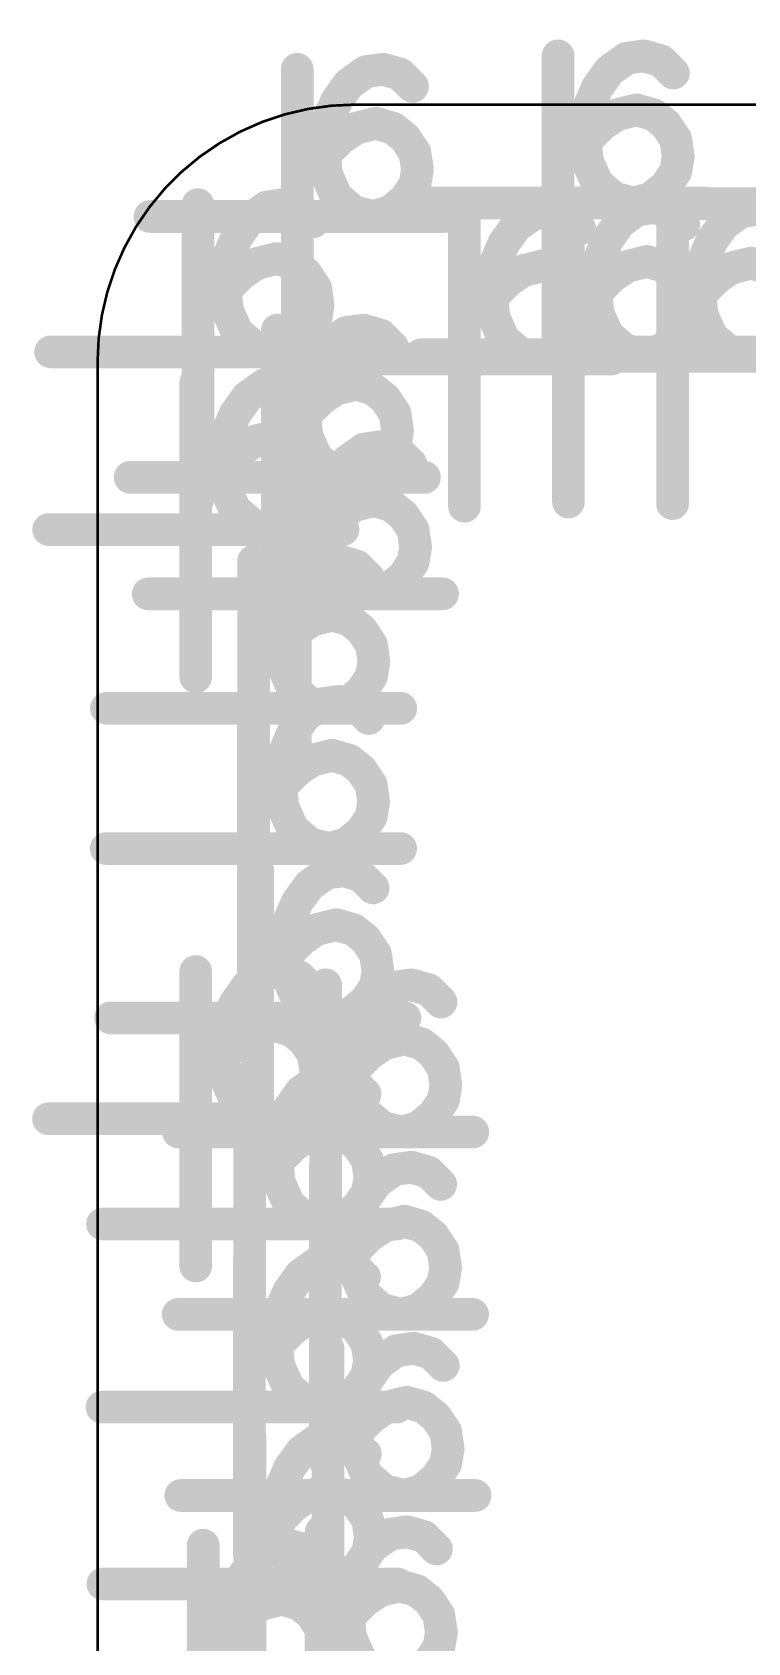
# Model space of a CAD drawing. Header units: millimetres. Extents: x 3362 to 3827, y -139 to 191.
# Drawn here: x 3529.1 to 3531.88, y 20.09 to 26.34 of the extents above; entities that cross this region are included whole.
import ezdxf

# ---------------------------------------------------------------- set-up
doc = ezdxf.new("R2010")
doc.units = ezdxf.units.MM
doc.header["$LTSCALE"] = 23.1
doc.layers.get('0').update_dxf_attribs({"linetype": 'CONTINUOUS'})

# ---------------------------------------------------------------- blocks, each defined once
blk = doc.blocks.new('PAD_R1')
at = {"const_width": 0.5}
blk.add_lwpolyline([(0.25, 0, 1), (-0.25, 0, 1)], format="xyb", close=True, dxfattribs=at)

msp = doc.modelspace()

# ---------------------------------------------------------------- linework, layer by layer
for points, const_width in [([(3531.43, 26.3068), (3531.4477, 26.1811)], 0.0672), ([(3531.5229, 26.3002), (3531.4881, 26.1781)], 0.0695), ([(3530.1262, 26.1966), (3530.1262, 25.0536)], 0.127), ([(3530.4173, 26.2548), (3530.435, 26.129)], 0.0672), ([(3530.5102, 26.2481), (3530.4754, 26.126)], 0.0695), ([(3531.1389, 26.2487), (3531.1389, 25.1057)], 0.127), ([(3531.3353, 26.267), (3531.4091, 26.1637)], 0.0821), ([(3531.6077, 26.2506), (3531.5179, 26.1608)], 0.0675), ([(3530.3226, 26.215), (3530.3964, 26.1116)], 0.0821), ([(3530.595, 26.1986), (3530.5052, 26.1087)], 0.0675), ([(3531.2633, 26.1951), (3531.3667, 26.1213)], 0.0818), ([(3530.2506, 26.143), (3530.354, 26.0693)], 0.0818), ([(3531.2186, 26.1166), (3531.3353, 26.0665)], 0.0727), ([(3530.2059, 26.0646), (3530.3226, 26.0144)], 0.0727), ([(3530.3775, 26.0391), (3530.4083, 25.9159)], 0.0785), ([(3530.4818, 26.0386), (3530.447, 25.9164)], 0.0695), ([(3531.3037, 26.0538), (3531.3741, 25.9482)], 0.0687), ([(3531.3902, 26.0912), (3531.421, 25.968)], 0.0785), ([(3531.4945, 26.0906), (3531.4597, 25.9685)], 0.0695), ([(3531.574, 26.0505), (3531.4945, 25.9515)], 0.0609), ([(3530.1814, 25.9785), (3530.3069, 25.9592)], 0.0754), ([(3530.291, 26.0018), (3530.3614, 25.8961)], 0.0687), ([(3530.5613, 25.9985), (3530.4818, 25.8994)], 0.0609), ([(3531.1865, 25.9811), (3531.312, 25.9618)], 0.0754), ([(3531.1941, 26.0305), (3531.3196, 26.0112)], 0.0754), ([(3531.232, 25.9934), (3531.3218, 25.9036)], 0.0945), ([(3531.6299, 25.9886), (3531.5242, 25.9182)], 0.0687), ([(3530.1738, 25.929), (3530.2993, 25.9097)], 0.0754), ([(3530.2193, 25.9414), (3530.3091, 25.8516)], 0.0945), ([(3530.6172, 25.9365), (3530.5115, 25.8661)], 0.0687), ([(3530.1725, 25.8282), (3530.2988, 25.841)], 0.0955), ([(3531.1852, 25.8803), (3531.3115, 25.8931)], 0.0955), ([(3531.6638, 25.9005), (3531.5381, 25.8823)], 0.0675), ([(3530.6511, 25.8484), (3530.5254, 25.8302)], 0.0675), ([(3531.2142, 25.7705), (3531.3303, 25.822)], 0.0939), ([(3531.6299, 25.7371), (3531.5242, 25.8075)], 0.0687), ([(3531.6635, 25.8188), (3531.5383, 25.84)], 0.058), ([(3530.0317, 25.7292), (3530.0495, 25.6035)], 0.0672), ([(3530.2015, 25.7184), (3530.3176, 25.77)], 0.0939), ([(3530.2707, 25.6245), (3530.3533, 25.721)], 0.0879), ([(3530.6172, 25.685), (3530.5115, 25.7554)], 0.0687), ([(3530.6508, 25.7668), (3530.5256, 25.7879)], 0.058), ([(3531.2834, 25.6765), (3531.366, 25.773)], 0.0879), ([(3531.3808, 25.6251), (3531.4116, 25.7483)], 0.0785), ([(3531.485, 25.6256), (3531.4501, 25.7477)], 0.0692), ([(3531.57, 25.6711), (3531.4888, 25.7688)], 0.0743), ([(3529.7406, 25.6711), (3529.7406, 24.5281)], 0.127), ([(3529.937, 25.6894), (3530.0108, 25.5861)], 0.0821), ([(3530.1247, 25.7226), (3530.0898, 25.6005)], 0.0695), ([(3530.2094, 25.673), (3530.1196, 25.5832)], 0.0675), ([(3530.3681, 25.573), (3530.3989, 25.6962)], 0.0785), ([(3530.4723, 25.5736), (3530.4374, 25.6956)], 0.0692), ([(3530.5573, 25.619), (3530.4761, 25.7167)], 0.0743), ([(3531.7104, 25.6772), (3530.5674, 25.6772)], 0.127), ([(3530.7757, 25.6436), (3530.7757, 24.5006)], 0.127), ([(3530.972, 25.662), (3531.0459, 25.5587)], 0.0821), ([(3531.0668, 25.7018), (3531.0845, 25.576)], 0.0672), ([(3531.1597, 25.6952), (3531.1249, 25.573)], 0.0695), ([(3531.1795, 25.6601), (3531.1795, 24.5171)], 0.127), ([(3531.3759, 25.6785), (3531.4497, 25.5752)], 0.0821), ([(3532.6299, 25.6749), (3531.4869, 25.6749)], 0.127), ([(3531.4706, 25.7183), (3531.4884, 25.5926)], 0.0672), ([(3531.5636, 25.7117), (3531.5288, 25.5895)], 0.0695), ([(3531.5836, 25.6535), (3531.5836, 24.5105)], 0.127), ([(3531.6483, 25.6621), (3531.5585, 25.5723)], 0.0675), ([(3531.78, 25.6719), (3531.8539, 25.5686)], 0.0821), ([(3531.8747, 25.7117), (3531.8925, 25.586)], 0.0672), ([(3530.6977, 25.6251), (3529.5547, 25.6251)], 0.127), ([(3529.8651, 25.6175), (3529.9684, 25.5437)], 0.0818), ([(3531.2445, 25.6456), (3531.1547, 25.5558)], 0.0675), ([(3531.304, 25.6066), (3531.4074, 25.5328)], 0.0818), ([(3531.7081, 25.6), (3531.8115, 25.5262)], 0.0818), ([(3529.8203, 25.539), (3529.937, 25.4889)], 0.0727), ([(3530.9001, 25.5901), (3531.0035, 25.5163)], 0.0818), ([(3529.9054, 25.4762), (3529.9759, 25.3706)], 0.0687), ([(3529.9919, 25.5136), (3530.0227, 25.3904)], 0.0785), ([(3530.0962, 25.513), (3530.0614, 25.3909)], 0.0695), ([(3530.8554, 25.5116), (3530.9721, 25.4614)], 0.0727), ([(3531.027, 25.4861), (3531.0578, 25.3629)], 0.0785), ([(3531.1313, 25.4856), (3531.0964, 25.3635)], 0.0695), ([(3531.2592, 25.5281), (3531.3759, 25.478)], 0.0727), ([(3531.4308, 25.5027), (3531.4616, 25.3795)], 0.0785), ([(3531.5351, 25.5021), (3531.5003, 25.38)], 0.0695), ([(3531.6633, 25.5215), (3531.78, 25.4714)], 0.0727), ([(3531.8349, 25.4961), (3531.8657, 25.3729)], 0.0785), ([(3531.9393, 25.4955), (3531.9044, 25.3734)], 0.0695), ([(3529.7958, 25.4529), (3529.9214, 25.4336)], 0.0754), ([(3529.8338, 25.4158), (3529.9236, 25.3261)], 0.0945), ([(3530.1757, 25.4729), (3530.0962, 25.3739)], 0.0609), ([(3530.2316, 25.411), (3530.1259, 25.3406)], 0.0687), ([(3530.8309, 25.4255), (3530.9564, 25.4062)], 0.0754), ([(3530.9405, 25.4488), (3531.0109, 25.3431)], 0.0687), ([(3531.2107, 25.4455), (3531.1313, 25.3464)], 0.0609), ([(3531.2347, 25.442), (3531.3603, 25.4227)], 0.0754), ([(3531.2727, 25.4049), (3531.3625, 25.3151)], 0.0945), ([(3531.3443, 25.4653), (3531.4148, 25.3596)], 0.0687), ([(3531.6146, 25.462), (3531.5351, 25.3629)], 0.0609), ([(3531.6388, 25.4354), (3531.7644, 25.4161)], 0.0754), ([(3531.6768, 25.3983), (3531.7666, 25.3085)], 0.0945), ([(3531.7484, 25.4587), (3531.8189, 25.353)], 0.0687), ([(3529.7882, 25.4035), (3529.9138, 25.3842)], 0.0754), ([(3530.8233, 25.3761), (3530.9488, 25.3568)], 0.0754), ([(3530.8688, 25.3884), (3530.9586, 25.2986)], 0.0945), ([(3531.2666, 25.3836), (3531.161, 25.3131)], 0.0687), ([(3531.2271, 25.3926), (3531.3527, 25.3733)], 0.0754), ([(3531.6705, 25.4001), (3531.5648, 25.3296)], 0.0687), ([(3531.6312, 25.386), (3531.7568, 25.3667)], 0.0754), ([(3529.7869, 25.3027), (3529.9133, 25.3155)], 0.0955), ([(3530.2655, 25.3229), (3530.1398, 25.3047)], 0.0675), ([(3530.822, 25.2753), (3530.9483, 25.2881)], 0.0955), ([(3531.3005, 25.2955), (3531.1748, 25.2773)], 0.0675), ([(3531.2258, 25.2918), (3531.3522, 25.3046)], 0.0955), ([(3531.7044, 25.312), (3531.5787, 25.2938)], 0.0675), ([(3531.6299, 25.2852), (3531.7563, 25.298)], 0.0955), ([(3529.8159, 25.1929), (3529.932, 25.2444)], 0.0939), ([(3530.2316, 25.1595), (3530.1259, 25.2299)], 0.0687), ([(3530.2652, 25.2412), (3530.14, 25.2624)], 0.058), ([(3530.3401, 25.2423), (3530.3578, 25.1166)], 0.0672), ([(3530.433, 25.2357), (3530.3982, 25.1135)], 0.0695), ([(3530.851, 25.1655), (3530.9671, 25.217)], 0.0939), ([(3531.3003, 25.2138), (3531.1751, 25.235)], 0.058), ([(3531.2548, 25.182), (3531.3709, 25.2335)], 0.0939), ([(3531.7042, 25.2303), (3531.5789, 25.2515)], 0.058), ([(3531.6589, 25.1754), (3531.775, 25.2269)], 0.0939), ([(3529.8851, 25.0989), (3529.9677, 25.1954)], 0.0879), ([(3529.9825, 25.0475), (3530.0133, 25.1707)], 0.0785), ([(3530.049, 25.1841), (3530.049, 24.0411)], 0.127), ([(3530.0868, 25.048), (3530.0518, 25.1701)], 0.0692), ([(3530.1717, 25.0935), (3530.0905, 25.1912)], 0.0743), ([(3530.2453, 25.2025), (3530.3192, 25.0992)], 0.0821), ([(3530.5178, 25.1861), (3530.428, 25.0963)], 0.0675), ([(3530.9202, 25.0715), (3531.0027, 25.168)], 0.0879), ([(3531.2068, 25.0661), (3531.1256, 25.1638)], 0.0743), ([(3531.2666, 25.132), (3531.161, 25.2025)], 0.0687), ([(3531.324, 25.088), (3531.4066, 25.1845)], 0.0879), ([(3531.4214, 25.0366), (3531.4522, 25.1598)], 0.0785), ([(3531.6106, 25.0826), (3531.5295, 25.1803)], 0.0743), ([(3531.6705, 25.1485), (3531.5648, 25.219)], 0.0687), ([(3531.7282, 25.0814), (3531.8107, 25.1779)], 0.0879), ([(3530.3121, 25.0996), (3529.1691, 25.0996)], 0.127), ([(3530.1734, 25.1306), (3530.2768, 25.0568)], 0.0818), ([(3531.3472, 25.0721), (3530.2042, 25.0721)], 0.127), ([(3531.751, 25.0886), (3530.608, 25.0886)], 0.127), ([(3532.1551, 25.082), (3531.0121, 25.082)], 0.127), ([(3531.0176, 25.0201), (3531.0484, 25.1432)], 0.0785), ([(3531.1218, 25.0206), (3531.0869, 25.1427)], 0.0692), ([(3532.5758, 25.0988), (3531.4328, 25.0988)], 0.127), ([(3531.5257, 25.0371), (3531.4907, 25.1592)], 0.0692), ([(3531.8255, 25.03), (3531.8563, 25.1532)], 0.0785), ([(3533.0198, 25.0988), (3531.8768, 25.0988)], 0.127), ([(3531.9298, 25.0305), (3531.8948, 25.1526)], 0.0692), ([(3530.0236, 25.0396), (3530.0413, 24.9139)], 0.0672), ([(3530.1287, 25.0521), (3530.2454, 25.002)], 0.0727), ([(3529.7325, 24.9814), (3529.7325, 23.8384)], 0.127), ([(3529.9289, 24.9998), (3530.0027, 24.8965)], 0.0821), ([(3530.1166, 25.033), (3530.0817, 24.9109)], 0.0695), ([(3530.2013, 24.9834), (3530.1115, 24.8936)], 0.0675), ([(3530.2138, 24.9893), (3530.2842, 24.8837)], 0.0687), ([(3530.3003, 25.0267), (3530.3311, 24.9035)], 0.0785), ([(3530.4046, 25.0261), (3530.3698, 24.904)], 0.0695), ([(3530.484, 24.986), (3530.4046, 24.887)], 0.0609), ([(3529.8569, 24.9279), (3529.9603, 24.8541)], 0.0818), ([(3530.0966, 24.9166), (3530.2221, 24.8973)], 0.0754), ([(3530.1042, 24.966), (3530.2297, 24.9467)], 0.0754), ([(3530.1421, 24.9289), (3530.2319, 24.8391)], 0.0945), ([(3530.54, 24.9241), (3530.4343, 24.8536)], 0.0687), ([(3529.8122, 24.8494), (3529.9289, 24.7993)], 0.0727), ([(3529.8973, 24.7866), (3529.9677, 24.681)], 0.0687), ([(3529.9838, 24.824), (3530.0146, 24.7008)], 0.0785), ([(3530.0881, 24.8234), (3530.0533, 24.7013)], 0.0695), ([(3530.0953, 24.8158), (3530.2216, 24.8286)], 0.0955), ([(3530.4102, 24.7899), (3530.4279, 24.6642)], 0.0672), ([(3530.5738, 24.836), (3530.4481, 24.8178)], 0.0675), ([(3529.7877, 24.7633), (3529.9132, 24.744)], 0.0754), ([(3529.8256, 24.7262), (3529.9154, 24.6364)], 0.0945), ([(3530.1191, 24.7318), (3530.1191, 23.5888)], 0.127), ([(3530.1676, 24.7833), (3530.0881, 24.6843)], 0.0609), ([(3530.1243, 24.706), (3530.2404, 24.7575)], 0.0939), ([(3530.3154, 24.7501), (3530.3893, 24.6468)], 0.0821), ([(3530.54, 24.6725), (3530.4343, 24.743)], 0.0687), ([(3530.5736, 24.7543), (3530.4484, 24.7755)], 0.058), ([(3530.5031, 24.7833), (3530.4683, 24.6612)], 0.0695), ([(3530.5879, 24.7337), (3530.4981, 24.6439)], 0.0675), ([(3529.7801, 24.7139), (3529.9056, 24.6946)], 0.0754), ([(3530.2235, 24.7214), (3530.1178, 24.6509)], 0.0687), ([(3530.1935, 24.612), (3530.2761, 24.7085)], 0.0879), ([(3530.2435, 24.6782), (3530.3469, 24.6045)], 0.0818), ([(3530.2909, 24.5606), (3530.3217, 24.6838)], 0.0785), ([(3530.3951, 24.5611), (3530.3602, 24.6832)], 0.0692), ([(3530.4801, 24.6066), (3530.3989, 24.7043)], 0.0743), ([(3530.6205, 24.6126), (3529.4775, 24.6126)], 0.127), ([(3529.7788, 24.6131), (3529.9051, 24.6259)], 0.0955), ([(3530.2574, 24.6333), (3530.1317, 24.6151)], 0.0675), ([(3530.1988, 24.5997), (3530.3155, 24.5496)], 0.0727), ([(3529.8078, 24.5033), (3529.9239, 24.5548)], 0.0939), ([(3530.2235, 24.4698), (3530.1178, 24.5403)], 0.0687), ([(3530.2571, 24.5516), (3530.1319, 24.5728)], 0.058), ([(3530.2839, 24.5369), (3530.3543, 24.4313)], 0.0687), ([(3530.3704, 24.5743), (3530.4012, 24.4511)], 0.0785), ([(3530.4747, 24.5738), (3530.4399, 24.4516)], 0.0695), ([(3529.877, 24.4093), (3529.9596, 24.5058)], 0.0879), ([(3529.9744, 24.3579), (3530.0052, 24.4811)], 0.0785), ([(3530.0786, 24.3584), (3530.0437, 24.4805)], 0.0692), ([(3530.1636, 24.4039), (3530.0824, 24.5016)], 0.0743), ([(3530.1743, 24.5136), (3530.2998, 24.4943)], 0.0754), ([(3530.2122, 24.4766), (3530.302, 24.3868)], 0.0945), ([(3530.5542, 24.5336), (3530.4747, 24.4346)], 0.0609), ([(3530.304, 24.4099), (3529.161, 24.4099)], 0.127), ([(3530.1667, 24.4642), (3530.2922, 24.4449)], 0.0754), ([(3530.6101, 24.4717), (3530.5044, 24.4013)], 0.0687), ([(3530.1654, 24.3634), (3530.2917, 24.3762)], 0.0955), ([(3530.6439, 24.3836), (3530.5183, 24.3654)], 0.0675), ([(3529.957, 24.2875), (3529.957, 23.1445)], 0.127), ([(3530.1534, 24.3059), (3530.2272, 24.2026)], 0.0821), ([(3530.1944, 24.2536), (3530.3105, 24.3051)], 0.0939), ([(3530.2481, 24.3457), (3530.2659, 24.2199)], 0.0672), ([(3530.3411, 24.3391), (3530.3062, 24.2169)], 0.0695), ([(3530.4258, 24.2895), (3530.336, 24.1997)], 0.0675), ([(3530.6101, 24.2202), (3530.5044, 24.2906)], 0.0687), ([(3530.6437, 24.302), (3530.5185, 24.3231)], 0.058), ([(3530.0815, 24.234), (3530.1849, 24.1602)], 0.0818), ([(3530.2636, 24.1596), (3530.3462, 24.2561)], 0.0879), ([(3530.361, 24.1082), (3530.3918, 24.2314)], 0.0785), ([(3530.4652, 24.1087), (3530.4303, 24.2308)], 0.0692), ([(3530.5502, 24.1542), (3530.469, 24.2519)], 0.0743), ([(3530.6906, 24.1603), (3529.5476, 24.1603)], 0.127), ([(3530.0367, 24.1555), (3530.1534, 24.1053)], 0.0727), ([(3530.2083, 24.13), (3530.2391, 24.0068)], 0.0785), ([(3530.3126, 24.1295), (3530.2778, 24.0074)], 0.0695), ([(3530.0122, 24.0694), (3530.1378, 24.0501)], 0.0754), ([(3530.0502, 24.0323), (3530.14, 23.9425)], 0.0945), ([(3530.1218, 24.0927), (3530.1923, 23.987)], 0.0687), ([(3530.3921, 24.0894), (3530.3126, 23.9903)], 0.0609), ([(3530.0046, 24.02), (3530.1302, 24.0007)], 0.0754), ([(3530.448, 24.0275), (3530.3423, 23.957)], 0.0687), ([(3530.0033, 23.9191), (3530.1297, 23.932)], 0.0955), ([(3530.4819, 23.9393), (3530.3562, 23.9212)], 0.0675), ([(3530.0323, 23.8094), (3530.1484, 23.8609)], 0.0939), ([(3530.4817, 23.8577), (3530.3564, 23.8789)], 0.058), ([(3530.1015, 23.7154), (3530.1841, 23.8119)], 0.0879), ([(3530.1989, 23.6639), (3530.2297, 23.7871)], 0.0785), ([(3530.2474, 23.8014), (3530.2651, 23.6756)], 0.0672), ([(3530.3032, 23.6645), (3530.2682, 23.7866)], 0.0692), ([(3530.3881, 23.71), (3530.307, 23.8077)], 0.0743), ([(3530.3403, 23.7947), (3530.3055, 23.6726)], 0.0695), ([(3530.448, 23.7759), (3530.3423, 23.8464)], 0.0687), ([(3530.5285, 23.716), (3529.3855, 23.716)], 0.127), ([(3529.9563, 23.7432), (3529.9563, 22.6002)], 0.127), ([(3530.1526, 23.7616), (3530.2265, 23.6583)], 0.0821), ([(3530.4251, 23.7452), (3530.3353, 23.6554)], 0.0675), ([(3530.0807, 23.6897), (3530.1841, 23.6159)], 0.0818), ([(3530.036, 23.6112), (3530.1527, 23.561)], 0.0727), ([(3530.1211, 23.5484), (3530.1915, 23.4427)], 0.0687), ([(3530.2076, 23.5857), (3530.2384, 23.4625)], 0.0785), ([(3530.3119, 23.5852), (3530.277, 23.4631)], 0.0695), ([(3530.3913, 23.5451), (3530.3119, 23.446)], 0.0609), ([(3530.0039, 23.4757), (3530.1294, 23.4564)], 0.0754), ([(3530.0115, 23.5251), (3530.137, 23.5058)], 0.0754), ([(3530.0494, 23.488), (3530.1392, 23.3982)], 0.0945), ([(3530.4472, 23.4831), (3530.3416, 23.4127)], 0.0687), ([(3530.0026, 23.3748), (3530.1289, 23.3877)], 0.0955), ([(3530.4811, 23.395), (3530.3554, 23.3769)], 0.0675), ([(3530.0316, 23.2651), (3530.1477, 23.3166)], 0.0939), ([(3530.4472, 23.2316), (3530.3416, 23.302)], 0.0687), ([(3530.4809, 23.3134), (3530.3557, 23.3345)], 0.058), ([(3530.1008, 23.1711), (3530.1833, 23.2676)], 0.0879), ([(3530.1982, 23.1196), (3530.229, 23.2428)], 0.0785), ([(3530.3024, 23.1202), (3530.2675, 23.2423)], 0.0692), ([(3530.3874, 23.1657), (3530.3062, 23.2633)], 0.0743), ([(3530.5278, 23.1717), (3529.3848, 23.1717)], 0.127), ([(3529.973, 23.0856), (3529.973, 21.9426)], 0.127), ([(3530.1694, 23.104), (3530.2432, 23.0007)], 0.0821), ([(3530.2641, 23.1438), (3530.2819, 23.018)], 0.0672), ([(3530.3571, 23.1371), (3530.3223, 23.015)], 0.0695), ([(3530.0975, 23.032), (3530.2009, 22.9583)], 0.0818), ([(3530.4419, 23.0876), (3530.352, 22.9978)], 0.0675), ([(3530.0527, 22.9536), (3530.1694, 22.9034)], 0.0727), ([(3530.2243, 22.9281), (3530.2551, 22.8049)], 0.0785), ([(3530.3286, 22.9276), (3530.2938, 22.8054)], 0.0695), ([(3530.0282, 22.8675), (3530.1538, 22.8482)], 0.0754), ([(3530.1378, 22.8908), (3530.2083, 22.7851)], 0.0687), ([(3530.4081, 22.8875), (3530.3286, 22.7884)], 0.0609), ([(3530.0206, 22.818), (3530.1462, 22.7988)], 0.0754), ([(3530.0662, 22.8304), (3530.156, 22.7406)], 0.0945), ([(3530.464, 22.8255), (3530.3583, 22.7551)], 0.0687), ([(3529.7322, 22.6942), (3529.7322, 21.5512)], 0.127), ([(3530.0193, 22.7172), (3530.1457, 22.7301)], 0.0955), ([(3530.0233, 22.7523), (3530.0411, 22.6266)], 0.0672), ([(3530.1163, 22.7457), (3530.0815, 22.6236)], 0.0695), ([(3530.4979, 22.7374), (3530.3722, 22.7193)], 0.0675), ([(3529.9286, 22.7126), (3530.0025, 22.6092)], 0.0821), ([(3530.0483, 22.6075), (3530.1644, 22.659)], 0.0939), ([(3530.2011, 22.6961), (3530.1113, 22.6063)], 0.0675), ([(3530.2367, 22.6426), (3530.2367, 21.4996)], 0.127), ([(3530.4977, 22.6558), (3530.3724, 22.6769)], 0.058), ([(3530.433, 22.661), (3530.5069, 22.5577)], 0.0821), ([(3530.5278, 22.7008), (3530.5455, 22.575)], 0.0672), ([(3530.6207, 22.6942), (3530.5859, 22.572)], 0.0695), ([(3529.8567, 22.6406), (3529.9601, 22.5669)], 0.0818), ([(3530.1175, 22.5135), (3530.2001, 22.61)], 0.0879), ([(3530.4041, 22.508), (3530.323, 22.6057)], 0.0743), ([(3530.464, 22.574), (3530.3583, 22.6444)], 0.0687), ([(3530.7055, 22.6446), (3530.6157, 22.5548)], 0.0675), ([(3530.5445, 22.5141), (3529.4015, 22.5141)], 0.127), ([(3529.8119, 22.5621), (3529.9286, 22.512)], 0.0727), ([(3529.9835, 22.5367), (3530.0143, 22.4135)], 0.0785), ([(3530.0878, 22.5362), (3530.053, 22.414)], 0.0695), ([(3530.2149, 22.462), (3530.2457, 22.5852)], 0.0785), ([(3530.3192, 22.4626), (3530.2842, 22.5847)], 0.0692), ([(3530.3611, 22.5891), (3530.4645, 22.5153)], 0.0818), ([(3529.7874, 22.4761), (3529.913, 22.4568)], 0.0754), ([(3529.897, 22.4994), (3529.9675, 22.3937)], 0.0687), ([(3530.1673, 22.4961), (3530.0879, 22.397)], 0.0609), ([(3530.3164, 22.5106), (3530.4331, 22.4604)], 0.0727), ([(3530.488, 22.4851), (3530.5188, 22.3619)], 0.0785), ([(3530.5923, 22.4846), (3530.5575, 22.3625)], 0.0695), ([(3529.7798, 22.4266), (3529.9054, 22.4073)], 0.0754), ([(3529.8254, 22.439), (3529.9152, 22.3492)], 0.0945), ([(3530.2232, 22.4341), (3530.1175, 22.3637)], 0.0687), ([(3530.2919, 22.4245), (3530.4174, 22.4052)], 0.0754), ([(3530.4015, 22.4478), (3530.4719, 22.3421)], 0.0687), ([(3530.6718, 22.4445), (3530.5923, 22.3454)], 0.0609), ([(3529.7785, 22.3258), (3529.9049, 22.3386)], 0.0955), ([(3530.2843, 22.3751), (3530.4098, 22.3558)], 0.0754), ([(3530.3298, 22.3874), (3530.4196, 22.2976)], 0.0945), ([(3530.7277, 22.3826), (3530.622, 22.3121)], 0.0687), ([(3529.9418, 22.2857), (3529.9418, 21.1427)], 0.127), ([(3530.1382, 22.3041), (3530.212, 22.2008)], 0.0821), ([(3530.2571, 22.346), (3530.1314, 22.3278)], 0.0675), ([(3530.2329, 22.3439), (3530.2506, 22.2182)], 0.0672), ([(3530.283, 22.2742), (3530.4093, 22.2871)], 0.0955), ([(3530.3258, 22.3373), (3530.291, 22.2151)], 0.0695), ([(3530.4106, 22.2877), (3530.3208, 22.1979)], 0.0675), ([(3530.7615, 22.2944), (3530.6359, 22.2763)], 0.0675), ([(3529.8075, 22.216), (3529.9236, 22.2676)], 0.0939), ([(3529.8767, 22.1221), (3529.9593, 22.2185)], 0.0879), ([(3530.0662, 22.2322), (3530.1696, 22.1584)], 0.0818), ([(3530.2232, 22.1826), (3530.1175, 22.253)], 0.0687), ([(3530.2569, 22.2644), (3530.1316, 22.2855)], 0.058), ([(3530.312, 22.1645), (3530.4281, 22.216)], 0.0939), ([(3530.7613, 22.2128), (3530.6361, 22.234)], 0.058), ([(3529.9741, 22.0706), (3530.0049, 22.1938)], 0.0785), ([(3530.0784, 22.0712), (3530.0434, 22.1932)], 0.0692), ([(3530.1633, 22.1166), (3530.0822, 22.2143)], 0.0743), ([(3530.3812, 22.0705), (3530.4638, 22.167)], 0.0879), ([(3530.6678, 22.0651), (3530.5866, 22.1628)], 0.0743), ([(3530.7277, 22.131), (3530.622, 22.2015)], 0.0687), ([(3530.3037, 22.1227), (3529.1607, 22.1227)], 0.127), ([(3530.8082, 22.0711), (3529.6652, 22.0711)], 0.127), ([(3530.0215, 22.1537), (3530.1382, 22.1036)], 0.0727), ([(3530.1931, 22.1283), (3530.2239, 22.0051)], 0.0785), ([(3530.2974, 22.1277), (3530.2626, 22.0056)], 0.0695), ([(3530.4786, 22.019), (3530.5094, 22.1422)], 0.0785), ([(3530.5828, 22.0196), (3530.5479, 22.1417)], 0.0692), ([(3529.997, 22.0676), (3530.1225, 22.0483)], 0.0754), ([(3530.0349, 22.0305), (3530.1247, 21.9407)], 0.0945), ([(3530.1066, 22.0909), (3530.177, 21.9853)], 0.0687), ([(3530.3769, 22.0876), (3530.2974, 21.9886)], 0.0609), ([(3529.9894, 22.0182), (3530.1149, 21.9989)], 0.0754), ([(3530.4328, 22.0257), (3530.3271, 21.9552)], 0.0687), ([(3530.5268, 21.9929), (3530.5445, 21.8671)], 0.0672), ([(3530.6197, 21.9863), (3530.5849, 21.8641)], 0.0695), ([(3529.9881, 21.9174), (3530.1144, 21.9302)], 0.0955), ([(3530.2357, 21.9347), (3530.2357, 20.7917)], 0.127), ([(3530.4667, 21.9376), (3530.341, 21.9194)], 0.0675), ([(3530.432, 21.9531), (3530.5059, 21.8498)], 0.0821), ([(3530.7045, 21.9367), (3530.6147, 21.8469)], 0.0675), ([(3530.0171, 21.8076), (3530.1332, 21.8591)], 0.0939), ([(3530.4664, 21.8559), (3530.3412, 21.8771)], 0.058), ([(3530.3601, 21.8812), (3530.4635, 21.8074)], 0.0818), ([(3530.0863, 21.7136), (3530.1689, 21.8101)], 0.0879), ([(3530.1837, 21.6622), (3530.2145, 21.7854)], 0.0785), ([(3530.2879, 21.6627), (3530.253, 21.7848)], 0.0692), ([(3530.3729, 21.7082), (3530.2917, 21.8059)], 0.0743), ([(3530.3154, 21.8027), (3530.4321, 21.7525)], 0.0727), ([(3530.4328, 21.7741), (3530.3271, 21.8446)], 0.0687), ([(3530.5133, 21.7142), (3529.3703, 21.7142)], 0.127), ([(3530.4005, 21.7399), (3530.4709, 21.6342)], 0.0687), ([(3530.487, 21.7772), (3530.5178, 21.654)], 0.0785), ([(3530.5913, 21.7767), (3530.5564, 21.6546)], 0.0695), ([(3530.6707, 21.7366), (3530.5913, 21.6375)], 0.0609), ([(3530.2833, 21.6672), (3530.4088, 21.6479)], 0.0754), ([(3530.2909, 21.7166), (3530.4164, 21.6973)], 0.0754), ([(3530.3288, 21.6795), (3530.4186, 21.5897)], 0.0945), ([(3530.7266, 21.6747), (3530.621, 21.6042)], 0.0687), ([(3529.94, 21.5748), (3529.94, 20.4318)], 0.127), ([(3530.1364, 21.5932), (3530.2102, 21.4899)], 0.0821), ([(3530.2311, 21.633), (3530.2489, 21.5072)], 0.0672), ([(3530.3241, 21.6263), (3530.2892, 21.5042)], 0.0695), ([(3530.282, 21.5663), (3530.4083, 21.5792)], 0.0955), ([(3530.4088, 21.5768), (3530.319, 21.487)], 0.0675), ([(3530.7605, 21.5865), (3530.6348, 21.5684)], 0.0675), ([(3530.0645, 21.5213), (3530.1678, 21.4475)], 0.0818), ([(3530.311, 21.4566), (3530.4271, 21.5081)], 0.0939), ([(3530.7266, 21.4231), (3530.621, 21.4936)], 0.0687), ([(3530.7603, 21.5049), (3530.6351, 21.5261)], 0.058), ([(3530.0197, 21.4428), (3530.1364, 21.3926)], 0.0727), ([(3530.1913, 21.4173), (3530.2221, 21.2941)], 0.0785), ([(3530.2956, 21.4168), (3530.2608, 21.2947)], 0.0695), ([(3530.3802, 21.3626), (3530.4627, 21.4591)], 0.0879), ([(3530.4776, 21.3111), (3530.5084, 21.4343)], 0.0785), ([(3530.5818, 21.3117), (3530.5469, 21.4338)], 0.0692), ([(3530.6668, 21.3572), (3530.5856, 21.4549)], 0.0743), ([(3530.8072, 21.3632), (3529.6642, 21.3632)], 0.127), ([(3529.9952, 21.3567), (3530.1207, 21.3374)], 0.0754), ([(3530.1048, 21.38), (3530.1752, 21.2743)], 0.0687), ([(3530.3751, 21.3767), (3530.2956, 21.2776)], 0.0609), ([(3529.9876, 21.3073), (3530.1131, 21.288)], 0.0754), ([(3530.0332, 21.3196), (3530.1229, 21.2298)], 0.0945), ([(3530.431, 21.3147), (3530.3253, 21.2443)], 0.0687), ([(3530.5367, 21.2901), (3530.5544, 21.1643)], 0.0672), ([(3529.9863, 21.2064), (3530.1126, 21.2193)], 0.0955), ([(3530.2456, 21.2319), (3530.2456, 20.0889)], 0.127), ([(3530.4649, 21.2266), (3530.3392, 21.2085)], 0.0675), ([(3530.4419, 21.2503), (3530.5158, 21.147)], 0.0821), ([(3530.6296, 21.2834), (3530.5948, 21.1613)], 0.0695), ([(3530.7144, 21.2339), (3530.6246, 21.1441)], 0.0675), ([(3530.0153, 21.0967), (3530.1314, 21.1482)], 0.0939), ([(3530.4646, 21.145), (3530.3394, 21.1661)], 0.058), ([(3530.37, 21.1784), (3530.4734, 21.1046)], 0.0818), ([(3530.0845, 21.0027), (3530.1671, 21.0992)], 0.0879), ([(3530.3711, 20.9973), (3530.2899, 21.0949)], 0.0743), ([(3530.3253, 21.0999), (3530.442, 21.0497)], 0.0727), ([(3530.431, 21.0632), (3530.3253, 21.1336)], 0.0687), ([(3530.1819, 20.9512), (3530.2127, 21.0744)], 0.0785), ([(3530.2862, 20.9518), (3530.2512, 21.0739)], 0.0692), ([(3530.4104, 21.0371), (3530.4808, 20.9314)], 0.0687), ([(3530.4969, 21.0744), (3530.5277, 20.9512)], 0.0785), ([(3530.6012, 21.0739), (3530.5663, 20.9518)], 0.0695), ([(3530.5115, 21.0033), (3529.3685, 21.0033)], 0.127), ([(3530.3008, 21.0138), (3530.4263, 20.9945)], 0.0754), ([(3530.3387, 20.9767), (3530.4285, 20.8869)], 0.0945), ([(3530.6806, 21.0338), (3530.6012, 20.9347)], 0.0609), ([(3529.9431, 20.8887), (3529.9431, 19.7457)], 0.127), ([(3530.1394, 20.9071), (3530.2133, 20.8038)], 0.0821), ([(3530.2341, 20.9469), (3530.2519, 20.8212)], 0.0672), ([(3530.2932, 20.9644), (3530.4187, 20.9451)], 0.0754), ([(3530.3271, 20.9403), (3530.2923, 20.8181)], 0.0695), ([(3530.7365, 20.9718), (3530.6309, 20.9014)], 0.0687), ([(3530.2919, 20.8635), (3530.4182, 20.8764)], 0.0955), ([(3530.4119, 20.8907), (3530.3221, 20.8009)], 0.0675), ([(3530.7704, 20.8837), (3530.6447, 20.8656)], 0.0675), ([(3530.0675, 20.8352), (3530.1709, 20.7614)], 0.0818), ([(3530.3209, 20.7538), (3530.437, 20.8053)], 0.0939), ([(3530.7365, 20.7203), (3530.6309, 20.7907)], 0.0687), ([(3530.7702, 20.8021), (3530.645, 20.8232)], 0.058), ([(3530.0227, 20.7567), (3530.1394, 20.7066)], 0.0727), ([(3530.1944, 20.7313), (3530.2251, 20.6081)], 0.0785), ([(3530.2987, 20.7307), (3530.2638, 20.6086)], 0.0695), ([(3530.3901, 20.6598), (3530.4726, 20.7563)], 0.0879), ([(3530.4875, 20.6083), (3530.5183, 20.7315)], 0.0785), ([(3530.5917, 20.6089), (3530.5568, 20.731)], 0.0692), ([(3530.6767, 20.6544), (3530.5955, 20.752)], 0.0743), ([(3530.8171, 20.6604), (3529.6741, 20.6604)], 0.127), ([(3529.9982, 20.6706), (3530.1238, 20.6513)], 0.0754), ([(3530.1079, 20.6939), (3530.1783, 20.5883)], 0.0687), ([(3530.3781, 20.6906), (3530.2987, 20.5916)], 0.0609), ([(3529.9907, 20.6212), (3530.1162, 20.6019)], 0.0754), ([(3530.0362, 20.6335), (3530.126, 20.5437)], 0.0945), ([(3530.434, 20.6287), (3530.3284, 20.5582)], 0.0687), ([(3529.9894, 20.5204), (3530.1157, 20.5332)], 0.0955), ([(3530.2192, 20.5194), (3530.2192, 19.3764)], 0.127), ([(3530.4679, 20.5406), (3530.3422, 20.5224)], 0.0675), ([(3530.4155, 20.5378), (3530.4894, 20.4345)], 0.0821), ([(3530.5102, 20.5776), (3530.528, 20.4518)], 0.0672), ([(3530.6032, 20.571), (3530.5684, 20.4488)], 0.0695), ([(3529.7612, 20.4674), (3529.7612, 19.3244)], 0.127), ([(3529.9576, 20.4857), (3530.0314, 20.3824)], 0.0821), ([(3530.0184, 20.4106), (3530.1344, 20.4621)], 0.0939), ([(3530.0523, 20.5255), (3530.07, 20.3998)], 0.0672), ([(3530.1453, 20.5189), (3530.1104, 20.3968)], 0.0695), ([(3530.3436, 20.4659), (3530.447, 20.3921)], 0.0818), ([(3530.4677, 20.4589), (3530.3425, 20.4801)], 0.058), ([(3530.688, 20.5214), (3530.5982, 20.4316)], 0.0675), ([(3529.8857, 20.4138), (3529.989, 20.34)], 0.0818), ([(3530.0876, 20.3166), (3530.1701, 20.4131)], 0.0879), ([(3530.23, 20.4693), (3530.1402, 20.3795)], 0.0675), ([(3530.3742, 20.3112), (3530.293, 20.4089)], 0.0743), ([(3530.434, 20.3771), (3530.3284, 20.4476)], 0.0687), ([(3530.185, 20.2652), (3530.2158, 20.3884)], 0.0785), ([(3530.2892, 20.2657), (3530.2542, 20.3878)], 0.0692), ([(3530.2988, 20.3874), (3530.4155, 20.3373)], 0.0727), ([(3530.4705, 20.3619), (3530.5012, 20.2387)], 0.0785), ([(3530.5748, 20.3614), (3530.5399, 20.2393)], 0.0695), ([(3530.5146, 20.3172), (3529.3716, 20.3172)], 0.127), ([(3529.8409, 20.3353), (3529.9576, 20.2852)], 0.0727), ([(3530.0125, 20.3099), (3530.0433, 20.1867)], 0.0785), ([(3530.1168, 20.3093), (3530.082, 20.1872)], 0.0695), ([(3530.2744, 20.3013), (3530.3999, 20.282)], 0.0754), ([(3530.384, 20.3246), (3530.4544, 20.2189)], 0.0687), ([(3530.6542, 20.3213), (3530.5748, 20.2222)], 0.0609), ([(3529.8164, 20.2492), (3529.9419, 20.2299)], 0.0754), ([(3529.8543, 20.2121), (3529.9441, 20.1224)], 0.0945), ([(3529.926, 20.2725), (3529.9964, 20.1669)], 0.0687), ([(3530.1963, 20.2692), (3530.1168, 20.1702)], 0.0609), ([(3530.2668, 20.2519), (3530.3923, 20.2326)], 0.0754), ([(3530.3123, 20.2642), (3530.4021, 20.1744)], 0.0945), ([(3530.7101, 20.2594), (3530.6045, 20.1889)], 0.0687), ([(3529.8088, 20.1998), (3529.9343, 20.1805)], 0.0754), ([(3530.2522, 20.2073), (3530.1465, 20.1369)], 0.0687), ([(3530.2655, 20.1511), (3530.3918, 20.1639)], 0.0955), ([(3530.744, 20.1713), (3530.6183, 20.1531)], 0.0675), ([(3529.8075, 20.099), (3529.9338, 20.1118)], 0.0955), ([(3530.2861, 20.1192), (3530.1604, 20.101)], 0.0675), ([(3530.2945, 20.0413), (3530.4105, 20.0928)], 0.0939), ([(3530.7438, 20.0896), (3530.6186, 20.1108)], 0.058), ([(3530.7101, 20.0078), (3530.6045, 20.0783)], 0.0687)]:
    msp.add_lwpolyline(points, dxfattribs=dict(const_width=const_width))
at = {"const_width": 0.0102}
msp.add_lwpolyline([(3613.171, 13.4595), (3613.171, 25.0594, 0.414215), (3612.171, 26.0594), (3581.1629, 26.0594, 0.202312), (3570.3468, 21.4963, -0.202309), (3569.2724, 21.0429), (3563.7726, 21.0429, -0.202309), (3562.6981, 21.4963, 0.202312), (3551.882, 26.0594), (3530.351, 26.0594, 0.414215), (3529.351, 25.0594), (3529.351, 13.4595, 0.414215), (3530.351, 12.4595), (3551.4675, 12.4595, -0.196013), (3553.2153, 11.7468, 0.196007), (3563.7726, 7.443), (3569.2724, 7.443, 0.196007), (3579.8297, 11.7468, -0.196013), (3581.5774, 12.4595), (3612.171, 12.4595, 0.414215)], format="xyb", close=True, dxfattribs=at)

# ---------------------------------------------------------------- block references
at = {"xscale": 0.127, "yscale": 0.127}
for p in [(3530.1262, 26.1966), (3530.4594, 26.1966), (3531.1389, 26.2487), (3531.4056, 26.2393), (3531.4721, 26.2487), (3531.5389, 26.2296), (3530.3261, 26.1394), (3530.3929, 26.1872), (3530.5262, 26.1775), (3531.3388, 26.1915), (3531.5867, 26.1818), (3530.2786, 26.0729), (3530.574, 26.1298), (3531.2913, 26.125), (3531.2626, 26.0582), (3531.3675, 26.0201), (3531.4437, 26.0391), (3531.5105, 26.0201), (3530.2499, 26.0061), (3530.3548, 25.968), (3530.431, 25.987), (3530.4978, 25.968), (3531.3103, 25.982), (3531.558, 25.982), (3530.2308, 25.8821), (3530.2976, 25.9299), (3530.5453, 25.9299), (3531.2435, 25.9342), (3531.2435, 25.9151), (3531.5961, 25.9248), (3530.2308, 25.8631), (3530.5834, 25.8727), (3531.2532, 25.8392), (3531.6057, 25.858), (3530.2405, 25.7871), (3530.593, 25.8059), (3531.5961, 25.8008), (3530.2786, 25.7013), (3530.5834, 25.7488), (3531.2913, 25.7534), (3531.3581, 25.6962), (3531.5008, 25.6962), (3531.558, 25.7437), (3529.7406, 25.6711), (3530.0073, 25.6617), (3530.0739, 25.6711), (3530.1407, 25.652), (3530.3454, 25.6441), (3530.4881, 25.6441), (3530.5453, 25.6916), (3530.5674, 25.6772), (3530.7757, 25.6436), (3531.0424, 25.6342), (3531.1089, 25.6436), (3531.1795, 25.6601), (3531.4343, 25.6772), (3531.4462, 25.6507), (3531.4869, 25.6749), (3531.5128, 25.6601), (3531.5796, 25.6411), (3531.5836, 25.6535), (3531.7104, 25.6772), (3531.8503, 25.6441), (3531.9169, 25.6535), (3529.5547, 25.6251), (3529.9405, 25.6139), (3530.1884, 25.6043), (3530.4216, 25.6251), (3530.6977, 25.6251), (3530.9756, 25.5865), (3531.1757, 25.6246), (3531.2235, 25.5768), (3531.3794, 25.603), (3531.6273, 25.5933), (3531.7835, 25.5964), (3529.893, 25.5474), (3530.9281, 25.5199), (3531.3319, 25.5364), (3531.736, 25.5298), (3529.8643, 25.4806), (3530.0454, 25.4615), (3530.8994, 25.4531), (3531.3032, 25.4696), (3531.4843, 25.4506), (3531.7073, 25.463), (3529.9121, 25.4044), (3529.9692, 25.4425), (3530.1122, 25.4425), (3530.1597, 25.4044), (3531.0043, 25.415), (3531.0805, 25.4341), (3531.1473, 25.415), (3531.351, 25.3934), (3531.4081, 25.4315), (3531.5511, 25.4315), (3531.5986, 25.3934), (3531.7551, 25.3868), (3531.8122, 25.4249), (3531.8884, 25.444), (3529.8453, 25.3566), (3529.8453, 25.3376), (3530.1978, 25.3472), (3530.8803, 25.3292), (3530.9471, 25.3769), (3531.1948, 25.3769), (3531.2329, 25.3198), (3531.2842, 25.3457), (3531.2842, 25.3266), (3531.6367, 25.3363), (3531.6883, 25.3391), (3531.6883, 25.32), (3529.8549, 25.2616), (3530.2075, 25.2804), (3530.8803, 25.3101), (3531.6464, 25.2695), (3530.1978, 25.2233), (3530.89, 25.2342), (3531.2329, 25.1958), (3531.2425, 25.253), (3531.2938, 25.2507), (3531.6367, 25.2123), (3531.6979, 25.2441), (3529.893, 25.1758), (3530.049, 25.1841), (3530.1597, 25.1661), (3530.3157, 25.1747), (3530.3822, 25.1841), (3530.449, 25.1651), (3530.9281, 25.1483), (3531.1948, 25.1387), (3531.3319, 25.1648), (3531.5986, 25.1552), (3531.736, 25.1582), (3529.1691, 25.0996), (3529.9598, 25.1186), (3530.036, 25.0996), (3530.1026, 25.1186), (3530.2042, 25.0721), (3530.2489, 25.127), (3530.3121, 25.0996), (3530.4968, 25.1173), (3530.608, 25.0886), (3530.9949, 25.0912), (3531.0121, 25.082), (3531.0711, 25.0721), (3531.1376, 25.0912), (3531.1389, 25.1057), (3531.3472, 25.0721), (3531.3987, 25.1077), (3531.4328, 25.0988), (3531.4749, 25.0886), (3531.5415, 25.1077), (3531.751, 25.0886), (3531.8028, 25.1011), (3531.8768, 25.0988), (3531.879, 25.082), (3530.1262, 25.0536), (3530.2014, 25.0604), (3529.7325, 24.9814), (3529.9992, 24.972), (3530.0657, 24.9814), (3530.1325, 24.9624), (3530.1727, 24.9936), (3530.2776, 24.9555), (3530.3538, 24.9746), (3530.4206, 24.9555), (3529.9324, 24.9243), (3530.1803, 24.9146), (3530.2204, 24.9174), (3530.4681, 24.9174), (3529.8849, 24.8577), (3530.1536, 24.8697), (3530.1536, 24.8506), (3530.5062, 24.8603), (3529.8562, 24.7909), (3530.0373, 24.7719), (3530.1633, 24.7747), (3530.5158, 24.7935), (3529.9039, 24.7147), (3529.9611, 24.7528), (3530.1041, 24.7528), (3530.1191, 24.7318), (3530.1516, 24.7147), (3530.3858, 24.7224), (3530.4523, 24.7318), (3530.5062, 24.7363), (3530.5191, 24.7127), (3529.8371, 24.667), (3529.8371, 24.6479), (3530.1897, 24.6576), (3530.2014, 24.6888), (3530.2682, 24.6317), (3530.319, 24.6746), (3530.4109, 24.6317), (3530.4681, 24.6792), (3530.5669, 24.665), (3529.4775, 24.6126), (3529.8468, 24.572), (3530.1993, 24.5908), (3530.2715, 24.6081), (3530.3444, 24.6126), (3530.6205, 24.6126), (3529.7406, 24.5281), (3530.1897, 24.5336), (3530.2428, 24.5413), (3530.4239, 24.5222), (3531.1795, 24.5171), (3531.5836, 24.5105), (3529.8849, 24.4861), (3530.1516, 24.4765), (3530.2905, 24.4651), (3530.3477, 24.5032), (3530.4907, 24.5032), (3530.5382, 24.4651), (3530.7757, 24.5006), (3529.161, 24.4099), (3529.9517, 24.429), (3530.0279, 24.4099), (3530.0944, 24.429), (3530.2237, 24.4173), (3530.2237, 24.3983), (3530.304, 24.4099), (3530.5763, 24.4079), (3530.2334, 24.3223), (3530.5859, 24.3411), (3529.957, 24.2875), (3530.2237, 24.2781), (3530.2903, 24.2875), (3530.3571, 24.2685), (3530.5763, 24.284), (3530.1569, 24.2304), (3530.2715, 24.2365), (3530.4048, 24.2207), (3530.5382, 24.2268), (3529.5476, 24.1603), (3530.1094, 24.1638), (3530.3383, 24.1793), (3530.4145, 24.1603), (3530.481, 24.1793), (3530.6906, 24.1603), (3530.0807, 24.097), (3530.2618, 24.078), (3530.049, 24.0411), (3530.1285, 24.0208), (3530.1856, 24.0589), (3530.3286, 24.0589), (3530.3761, 24.0208), (3530.0617, 23.9731), (3530.0617, 23.954), (3530.4142, 23.9637), (3530.4239, 23.8969), (3529.7325, 23.8384), (3530.0713, 23.8781), (3530.4142, 23.8397), (3530.1094, 23.7922), (3530.3761, 23.7826), (3529.3855, 23.716), (3529.9563, 23.7432), (3530.1762, 23.7351), (3530.223, 23.7338), (3530.2524, 23.716), (3530.2895, 23.7432), (3530.319, 23.7351), (3530.3563, 23.7241), (3530.5285, 23.716), (3530.1562, 23.686), (3530.4041, 23.6764), (3530.1087, 23.6195), (3530.1191, 23.5888), (3530.08, 23.5527), (3530.1849, 23.5146), (3530.2611, 23.5336), (3530.3279, 23.5146), (3530.1277, 23.4765), (3530.3754, 23.4765), (3530.0609, 23.4287), (3530.0609, 23.4097), (3530.4135, 23.4193), (3530.0706, 23.3337), (3530.4231, 23.3525), (3530.4135, 23.2954), (3530.1087, 23.2479), (3530.3754, 23.2382), (3529.3848, 23.1717), (3529.957, 23.1445), (3530.1755, 23.1907), (3530.2517, 23.1717), (3530.3182, 23.1907), (3530.5278, 23.1717), (3529.973, 23.0856), (3530.2397, 23.0762), (3530.3063, 23.0856), (3530.1729, 23.0284), (3530.3731, 23.0665), (3530.4208, 23.0188), (3530.1254, 22.9619), (3530.0967, 22.8951), (3530.1445, 22.8189), (3530.2016, 22.857), (3530.2778, 22.876), (3530.3446, 22.857), (3530.3921, 22.8189), (3530.0777, 22.7711), (3530.4302, 22.7617), (3529.7322, 22.6942), (3530.0655, 22.6942), (3530.0777, 22.7521), (3530.4399, 22.6949), (3529.9321, 22.637), (3529.9989, 22.6848), (3530.0873, 22.6761), (3530.1323, 22.6751), (3530.2367, 22.6426), (3530.4302, 22.6378), (3530.5034, 22.6332), (3530.5699, 22.6426), (3529.8846, 22.5705), (3529.9563, 22.6002), (3530.1254, 22.5903), (3530.18, 22.6274), (3530.3921, 22.5806), (3530.4366, 22.5855), (3530.6367, 22.6236), (3530.6845, 22.5758), (3529.4015, 22.5141), (3530.1922, 22.5331), (3530.2684, 22.5141), (3530.335, 22.5331), (3530.3891, 22.5189), (3530.5445, 22.5141), (3529.8559, 22.5037), (3529.9608, 22.4656), (3530.037, 22.4846), (3530.1038, 22.4656), (3530.3604, 22.4521), (3529.9037, 22.4275), (3530.1513, 22.4275), (3530.4653, 22.414), (3530.5415, 22.4331), (3530.6083, 22.414), (3529.8369, 22.3797), (3529.8369, 22.3607), (3530.1894, 22.3703), (3530.3413, 22.3282), (3530.4081, 22.3759), (3530.6558, 22.3759), (3530.6939, 22.3188), (3529.8465, 22.2847), (3529.9418, 22.2857), (3530.1991, 22.3035), (3530.2085, 22.2763), (3530.275, 22.2857), (3530.3413, 22.3091), (3530.3418, 22.2667), (3529.8846, 22.1989), (3530.1417, 22.2286), (3530.1894, 22.2464), (3530.351, 22.2332), (3530.3896, 22.2189), (3530.6939, 22.1948), (3530.7035, 22.252), (3529.9514, 22.1417), (3530.0942, 22.162), (3530.0942, 22.1417), (3530.1513, 22.1892), (3530.3891, 22.1473), (3530.6558, 22.1377), (3529.1607, 22.1227), (3529.6652, 22.0711), (3530.0276, 22.1227), (3530.0655, 22.0952), (3530.2466, 22.0762), (3530.3037, 22.1227), (3530.4559, 22.0902), (3530.5321, 22.0711), (3530.5986, 22.0902), (3530.8082, 22.0711), (3530.1132, 22.019), (3530.1704, 22.0571), (3530.3134, 22.0571), (3530.3609, 22.019), (3530.0464, 21.9713), (3530.0464, 21.9522), (3530.399, 21.9619), (3529.973, 21.9426), (3530.2357, 21.9347), (3530.4086, 21.8951), (3530.5024, 21.9253), (3530.5689, 21.9347), (3530.6357, 21.9157), (3530.0561, 21.8763), (3530.399, 21.8379), (3530.4356, 21.8776), (3530.6835, 21.8679), (3530.0942, 21.7904), (3530.3609, 21.7808), (3530.3881, 21.811), (3529.3703, 21.7142), (3530.161, 21.7333), (3530.2372, 21.7142), (3530.3037, 21.7333), (3530.3594, 21.7442), (3530.4643, 21.7061), (3530.5133, 21.7142), (3530.5405, 21.7252), (3530.6073, 21.7061), (3530.4071, 21.668), (3530.6548, 21.668), (3529.94, 21.5748), (3530.2733, 21.5748), (3530.3403, 21.6203), (3530.3403, 21.6012), (3530.6929, 21.6109), (3529.7322, 21.5512), (3530.1399, 21.5176), (3530.2067, 21.5654), (3530.3401, 21.5557), (3530.35, 21.5253), (3530.3878, 21.508), (3530.7025, 21.5441), (3530.0924, 21.4511), (3530.2367, 21.4996), (3530.6929, 21.4869), (3530.0637, 21.3843), (3530.3881, 21.4394), (3530.4549, 21.3823), (3530.5976, 21.3823), (3530.6548, 21.4298), (3529.6642, 21.3632), (3530.1686, 21.3462), (3530.2448, 21.3652), (3530.3116, 21.3462), (3530.5311, 21.3632), (3530.8072, 21.3632), (3530.0447, 21.2603), (3530.1115, 21.3081), (3530.3591, 21.3081), (3530.0447, 21.2413), (3530.2456, 21.2319), (3530.3972, 21.2509), (3530.5123, 21.2225), (3530.5788, 21.2319), (3530.6456, 21.2128), (3529.9418, 21.1427), (3530.0543, 21.1653), (3530.4069, 21.1841), (3530.4455, 21.1747), (3530.6934, 21.1651), (3530.0924, 21.0795), (3530.3591, 21.0698), (3530.3972, 21.127), (3530.398, 21.1082), (3530.1592, 21.0223), (3530.302, 21.0223), (3530.3693, 21.0414), (3530.5504, 21.0223), (3529.3685, 21.0033), (3530.2354, 21.0033), (3530.417, 20.9652), (3530.4742, 21.0033), (3530.5115, 21.0033), (3530.6172, 21.0033), (3530.6647, 20.9652), (3529.9431, 20.8887), (3530.2763, 20.8887), (3530.3502, 20.9174), (3530.3502, 20.8984), (3530.7028, 20.908), (3530.1429, 20.8316), (3530.2098, 20.8793), (3530.3431, 20.8697), (3530.3599, 20.8224), (3530.3909, 20.8219), (3530.7124, 20.8412), (3530.0955, 20.765), (3530.2357, 20.7917), (3530.7028, 20.7841), (3530.0667, 20.6982), (3530.398, 20.7366), (3530.6647, 20.7269), (3529.6741, 20.6604), (3530.1717, 20.6601), (3530.2479, 20.6792), (3530.3147, 20.6601), (3530.4648, 20.6794), (3530.541, 20.6604), (3530.6075, 20.6794), (3530.8171, 20.6604), (3530.0477, 20.5743), (3530.1145, 20.622), (3530.3622, 20.622), (3530.0477, 20.5552), (3530.2192, 20.5194), (3530.4003, 20.5649), (3530.4859, 20.51), (3530.5524, 20.5194), (3529.7612, 20.4674), (3530.0279, 20.458), (3530.0574, 20.4793), (3530.0944, 20.4674), (3530.1612, 20.4483), (3530.4099, 20.4981), (3530.4191, 20.4623), (3530.6192, 20.5004), (3530.667, 20.4526), (3529.94, 20.4318), (3529.9611, 20.4102), (3530.0955, 20.3934), (3530.209, 20.4006), (3530.3622, 20.3838), (3530.3716, 20.3957), (3530.4003, 20.4409), (3529.9136, 20.3437), (3530.1623, 20.3363), (3530.305, 20.3363), (3530.3429, 20.3289), (3529.3716, 20.3172), (3529.8849, 20.2769), (3530.066, 20.2578), (3530.2385, 20.3172), (3530.4478, 20.2908), (3530.5146, 20.3172), (3530.524, 20.3099), (3530.5908, 20.2908), (3529.9326, 20.2007), (3529.9898, 20.2388), (3530.1328, 20.2388), (3530.1803, 20.2007), (3530.3238, 20.205), (3530.3906, 20.2527), (3530.6383, 20.2527), (3530.6764, 20.1956), (3529.8658, 20.1529), (3529.8658, 20.1339), (3530.2184, 20.1435), (3530.3238, 20.1859), (3530.228, 20.0767), (3530.2456, 20.0889), (3530.3335, 20.11), (3530.6764, 20.0716), (3530.686, 20.1288), (3529.8755, 20.0579)]:
    msp.add_blockref('PAD_R1', p, dxfattribs=at)

doc.saveas('drawing.dxf')
